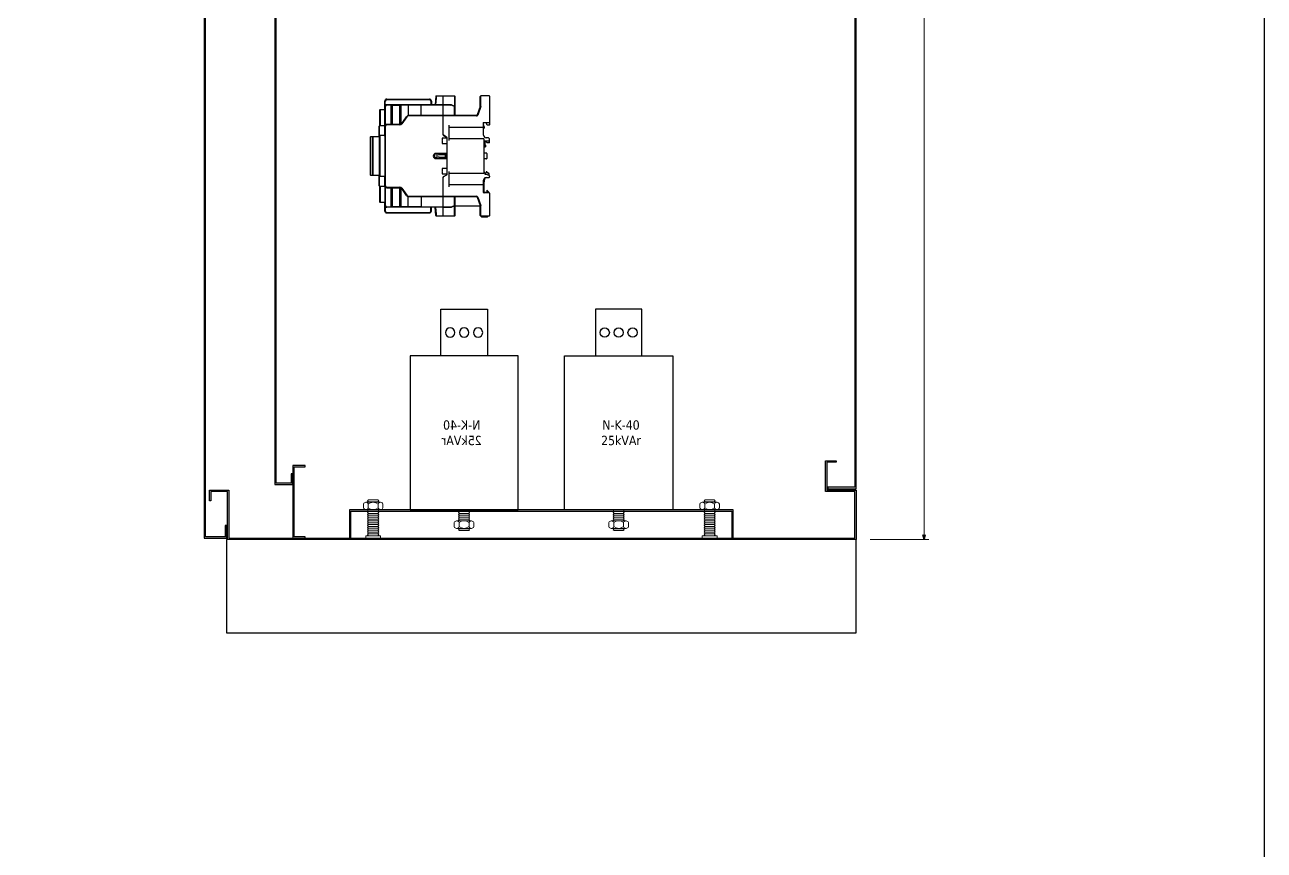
# Model space of a CAD drawing. Header units: millimetres. Extents: x 0 to 6126, y 0 to 4331.
# Drawn here: x 4795 to 6126, y 2166 to 3051 of the extents above; entities that cross this region are included whole.
import ezdxf
from ezdxf.enums import TextEntityAlignment as Align

# ---------------------------------------------------------------- set-up
doc = ezdxf.new("R2010")
doc.units = ezdxf.units.MM
doc.layers.add('00', color=7, linetype='Continuous', lineweight=0)
for name, color, linetype in [('5ZTD-612-236DXF_CONTINUOUS_LINE', 7, 'Continuous'), ('8ZTD-022-611DXF_CONTINUOUS_LINE', 7, 'Continuous'), ('8ZTD-024-823DXF_CONTINUOUS_LINE', 7, 'Continuous'), ('8ZTD-104-288DXF_CONTINUOUS_LINE', 7, 'Continuous'), ('8ZTD-261-090DXF_CONTINUOUS_LINE', 7, 'Continuous'), ('8ZTD-315-116DXF_CONTINUOUS_LINE', 7, 'Continuous'), ('8ZTD-315-119DXF_CONTINUOUS_LINE', 7, 'Continuous'), ('8ZTD-516-251DXF_CONTINUOUS_LINE', 7, 'Continuous'), ('8ZTD-571-014DXF_CONTINUOUS_LINE', 7, 'Continuous'), ('8ZTD-732-448DXF_CONTINUOUS_LINE', 7, 'Continuous'), ('8ZTJ-282-111DXF_CONTINUOUS_LINE', 7, 'Continuous'), ('DIM', 253, 'Continuous')]:
    doc.layers.add(name, color=color, linetype=linetype)
doc.styles.add('Tahoma (Input Text)', font='tahoma.ttf')
doc.dimstyles.new('CNC', dxfattribs={"dimtxt": 50, "dimasz": 5, "dimexe": 5, "dimexo": 15, "dimgap": 10, "dimtad": 1, "dimdec": 0, "dimtxsty": 'Standard', "dimblk": 'OPEN30', "dimcen": 10, "dimclrd": 5, "dimclre": 5, "dimclrt": 3, "dimazin": 3, "dimtfac": 1, "dimtdec": 0, "dimtmove": 0, "dimatfit": 3, "dimldrblk": 'ARCHTICK', "dimlwd": 9, "dimlwe": 9})

# ---------------------------------------------------------------- blocks, each defined once
blk = doc.blocks.new('*D10')
at = {"color": 0, "linetype": 'ByBlock', "lineweight": -2}
for p, q in [((5759, 4094), (5760.4, 4099)), ((5760.4, 4099), (5761.7, 4094)), ((5760.4, 4099), (5760.4, 4094)), ((5760.4, 2499), (5759, 2504)), ((5761.7, 2504), (5760.4, 2499)), ((5760.4, 2499), (5760.4, 2504))]:
    blk.add_line(p, q, dxfattribs=at)
at = {"layer": 'Defpoints', "color": 0, "ltscale": 3, "transparency": 16777216}
for p in [(5687.5, 4099), (5760.4, 4099), (5687.5, 2499)]:
    blk.add_point(p, dxfattribs=at)
at = {"layer": 'DIM', "color": 5, "lineweight": 9, "ltscale": 3, "transparency": 16777216}
for p, q in [((5702.5, 4099), (5765.4, 4099)), ((5760.4, 2504), (5760.4, 4094)), ((5702.5, 2499), (5765.4, 2499))]:
    blk.add_line(p, q, dxfattribs=at)
at = {"layer": 'DIM', "color": 3, "ltscale": 3, "transparency": 16777216, "insert": (5724.8, 3599), "char_height": 50, "attachment_point": 5, "rotation": 90}
blk.add_mtext('1600', dxfattribs=at)
blk = doc.blocks.new('_ArchTick')
at = {"color": 0, "const_width": 0.15}
blk.add_lwpolyline([(-0.5, -0.5), (0.5, 0.5)], dxfattribs=at)
blk = doc.blocks.new('_Open30')
at = {"color": 0, "linetype": 'ByBlock', "lineweight": -2}
for p, q in [((-1, 0.27), (0, 0)), ((0, 0), (-1, -0.27)), ((0, 0), (-1, 0))]:
    blk.add_line(p, q, dxfattribs=at)
blk = doc.blocks.new('A$C369C2461')
at = {"color": 74, "lineweight": 5}
for p, q in [((53, 20.5), (52, 21.5)), ((53, 18.5), (52, 19.5)), ((53, 16.5), (52, 17.5)), ((53, 16.5), (52, 17.5)), ((53, 14.5), (52, 15.5)), ((53, 14.5), (52, 15.5)), ((53, 12.5), (52, 13.5)), ((63, 20.5), (53, 20.5)), ((63, 18.5), (53, 18.5)), ((63, 16.5), (53, 16.5)), ((63, 16.5), (53, 16.5)), ((63, 14.5), (53, 14.5)), ((63, 14.5), (53, 14.5)), ((63, 20.5), (64, 21.5)), ((63, 18.5), (64, 19.5)), ((63, 16.5), (64, 17.5)), ((63, 16.5), (64, 17.5)), ((63, 14.5), (64, 15.5)), ((63, 14.5), (64, 15.5)), ((63, 12.5), (64, 13.5)), ((53, 10.5), (52, 11.5)), ((53, 0), (52, 1)), ((63, 12.5), (53, 12.5)), ((63, 10.5), (53, 10.5)), ((53, 2), (53, 2.4)), ((63, 2), (53, 2)), ((63, 10.5), (64, 11.5)), ((63, 2), (63, 2.4)), ((63, 0), (64, 1)), ((63, 0), (53, 0))]:
    blk.add_line(p, q, dxfattribs=at)
at = {"color": 74}
for points in [[(33, 187.5), (83, 187.5), (83, 237.5), (33, 237.5)], [(0, 187.5), (116, 187.5), (116, 22.5), (0, 22.5)]]:
    blk.add_lwpolyline(points, close=True, dxfattribs=at)
for centre in [(43, 212.5), (58, 212.5), (73, 212.5)]:
    blk.add_circle(centre, 5, dxfattribs=at)
at = {"layer": '00', "color": 74, "lineweight": 5}
for p, q in [((52, 21.5), (53, 22.5)), ((52, 19.5), (53, 20.5)), ((52, 17.5), (53, 18.5)), ((52, 17.5), (53, 18.5)), ((52, 15.5), (53, 16.5)), ((52, 15.5), (53, 16.5)), ((52, 13.5), (53, 14.5)), ((53, 22.5), (63, 22.5)), ((53, 20.5), (63, 20.5)), ((53, 18.5), (63, 18.5)), ((53, 18.5), (63, 18.5)), ((53, 16.5), (63, 16.5)), ((53, 16.5), (63, 16.5)), ((53, 14.5), (63, 14.5)), ((64, 21.5), (63, 22.5)), ((64, 19.5), (63, 20.5)), ((64, 17.5), (63, 18.5)), ((64, 17.5), (63, 18.5)), ((64, 15.5), (63, 16.5)), ((64, 15.5), (63, 16.5)), ((64, 13.5), (63, 14.5)), ((47.5, 8.6), (47.5, 4.3)), ((50, 10.4), (64, 10.4)), ((66, 10.4), (50, 10.4)), ((66, 2.4), (50, 2.4)), ((52, 11.5), (53, 12.5)), ((52, 1), (53, 2)), ((52.7, 4.3), (52.7, 8.6)), ((53, 12.5), (63, 12.5)), ((53, 2), (63, 2)), ((64, 11.5), (63, 12.5)), ((64, 1), (63, 2)), ((63.2, 4.3), (63.2, 8.6)), ((64, 10.4), (64, 11.5)), ((68.5, 8.6), (68.5, 4.3)), ((53, 0), (63, 0)), ((53, 0), (63, 0))]:
    blk.add_line(p, q, dxfattribs=at)
for centre, radius, start, end in [((50.1, 7.7), 2.77, 18.8098, 161.1902), ((50.1, 5.2), 2.77, 198.8098, 341.1902), ((58, 2.2), 8.28, 50.6699, 129.3301), ((58, 10.7), 8.28, 230.6699, 309.3301), ((65.9, 7.7), 2.77, 18.8098, 161.1902), ((65.9, 5.2), 2.77, 198.8098, 341.1902)]:
    blk.add_arc(centre, radius, start, end, dxfattribs=at)
at = {"color": 74, "insert": (60.5, 105), "char_height": 10, "width": 96, "attachment_point": 5}
blk.add_mtext('{\\fTahoma|b0|i0|c0|p34;N-K-40\\P25kVAr}', dxfattribs=at)
blk = doc.blocks.new('chin852')
at = {"layer": '5ZTD-612-236DXF_CONTINUOUS_LINE', "color": 7, "linetype": 'Continuous'}
blk.add_line((-16.4, 294), (-16.4, 298.5), dxfattribs=at)
at = {"layer": '8ZTD-022-611DXF_CONTINUOUS_LINE', "color": 7, "linetype": 'Continuous'}
for p, q in [((-19.7, 319.1), (-19.7, 360.7)), ((-19.7, 360.7), (-7.2, 360.7)), ((-7.4, 360.7), (-7.4, 350)), ((-6.7, 360), (-7.4, 360.7)), ((-7.2, 360.7), (-7.2, 360.5)), ((-6.7, 360.2), (-7.2, 360.7)), ((-6.7, 339.7), (-6.7, 360.2)), ((20.3, 360.2), (20.8, 360.7)), ((20.3, 349.3), (20.3, 360.2)), ((30.1, 360.7), (20.8, 360.7)), ((20.8, 349.2), (20.8, 360.7)), ((30.3, 360.5), (30.3, 329.6)), ((-11.6, 351.2), (-19.7, 351.2)), ((-11.6, 350.7), (-19.7, 350.7)), ((-7.2, 349.2), (-10.9, 350.6)), ((-7.2, 349.7), (-10.8, 351.1)), ((-6.7, 350), (-7.4, 350)), ((-7.4, 350), (-7.2, 349.8)), ((-7.2, 349.8), (-7.2, 349.2)), ((-7.2, 349.7), (-6.7, 349.1)), ((-7.2, 339.7), (-7.2, 349.2)), ((-7.2, 349.2), (-6.7, 348.8)), ((20.3, 349.3), (17, 340.4)), ((20.8, 349.2), (17.5, 340.2)), ((20.3, 349.3), (20.8, 349.2)), ((16.1, 339.7), (-19.7, 339.7)), ((16.1, 339.2), (-19.7, 339.2)), ((-13.4, 328.3), (-13.4, 313.6)), ((-13.4, 327.2), (23.6, 327.2)), ((23.6, 332.4), (23.8, 332.2)), ((23.8, 332.2), (30.1, 332.2)), ((23.8, 318.7), (23.8, 332.2)), ((24.5, 327.7), (23.8, 330.7)), ((23.8, 326.2), (24.5, 326.2)), ((24.5, 327.7), (24.5, 326.2)), ((27.6, 329.4), (26.8, 332.2)), ((30.1, 329.4), (27.6, 329.4)), ((-19.4, 318.7), (-15.9, 316.6)), ((-15.2, 277.1), (-15.2, 315.3)), ((24.1, 314.7), (-13.4, 314.7)), ((24.3, 277.9), (24.3, 314.5)), ((30.1, 312.2), (24.3, 312.2)), ((24.3, 306.2), (26, 306.2)), ((25.3, 312.2), (25.3, 306.2)), ((26, 307.7), (25.3, 310.7)), ((26, 307.7), (26, 306.2)), ((26.6, 311.4), (26.5, 312.2)), ((27.6, 310.4), (26.6, 311.4)), ((28.3, 315.7), (26.8, 315.7)), ((30.1, 310.4), (27.6, 310.4)), ((30.3, 310.6), (30.3, 313.7)), ((27.1, 299.2), (24.3, 299.2)), ((27.1, 293.2), (24.3, 293.2)), ((27.3, 299), (27.3, 293.4)), ((25.3, 278.2), (24.3, 279.7)), ((-19.7, 231.7), (-19.7, 273.3)), ((-15.9, 275.8), (-19.4, 273.8)), ((-13.4, 278.8), (-13.4, 264.1)), ((-13.4, 277.7), (24.1, 277.7)), ((23.8, 257.2), (23.8, 270.2)), ((23.8, 269.2), (24, 269.2)), ((23.8, 269), (24, 269)), ((23.8, 268.7), (24, 268.7)), ((23.8, 267.7), (24, 267.7)), ((23.8, 266.5), (24, 266.5)), ((23.8, 266.5), (24, 266.5)), ((23.8, 266.4), (24, 266.4)), ((23.8, 266.3), (24, 266.3)), ((23.8, 266.2), (24, 266.2)), ((24, 269.2), (24, 267.7)), ((24, 266.5), (24, 265)), ((25.1, 276.7), (25.3, 276.7)), ((25.3, 278.2), (25.3, 276.7)), ((25.3, 276.7), (26.6, 276.7)), ((26.6, 276.7), (29.6, 275.6)), ((26.8, 273.2), (29.8, 273.2)), ((30.3, 274.7), (30.3, 273.7)), ((-19.7, 253.2), (16.1, 253.2)), ((23.6, 265.2), (-13.4, 265.2)), ((23.8, 266.1), (24, 266.1)), ((23.8, 266), (24, 266)), ((23.8, 265.2), (24, 265.2)), ((23.8, 265), (24, 265)), ((23.8, 263.8), (24, 263.8)), ((23.8, 263.6), (24, 263.6)), ((23.8, 263.2), (24, 263.2)), ((23.8, 261.8), (24, 261.8)), ((24, 263.8), (24, 261.8)), ((30.1, 256.7), (24.3, 256.7)), ((30.3, 256.5), (30.3, 231.9)), ((-19.7, 252.7), (16.1, 252.7)), ((-19.7, 241.7), (-11.6, 241.7)), ((-19.7, 241.2), (-11.6, 241.2)), ((-10.9, 241.8), (-7.2, 243.2)), ((-10.8, 241.4), (-7.2, 242.7)), ((-7.2, 243.2), (-7.2, 252.5)), ((-6.7, 243.6), (-7.2, 243.2)), ((-6.7, 243.4), (-7.2, 242.7)), ((-7.2, 243.2), (-7.2, 242.7)), ((-7.2, 242.6), (-7.2, 242.6)), ((-7.2, 231.7), (-7.2, 242.5)), ((-6.7, 232.2), (-6.7, 252.7)), ((-6.7, 242.8), (20.3, 242.8)), ((17, 252.1), (20.3, 243.1)), ((17.5, 252.2), (20.8, 243.2)), ((20.3, 243.1), (20.8, 243.2)), ((20.3, 232.2), (20.3, 243.1)), ((20.8, 231.7), (20.8, 243.2)), ((-7.2, 231.7), (-19.7, 231.7)), ((-7.2, 231.7), (-6.7, 232.2)), ((20.3, 232.2), (20.8, 231.7)), ((30.1, 231.7), (20.8, 231.7))]:
    blk.add_line(p, q, dxfattribs=at)
for centre, radius, start, end in [((30.1, 360.5), 0.2, 0, 90), ((-11.6, 348.7), 2.5, 70, 90), ((-11.6, 348.7), 2, 70, 90), ((16.1, 340.7), 1, 270, 340), ((16.1, 340.7), 1.5, 270, 340), ((23.6, 327.4), 0.2, 270, 360), ((30.1, 332.4), 0.2, 270, 360), ((30.1, 329.6), 0.2, 270, 360), ((-19.2, 319.1), 0.5, 180, 240), ((-16.7, 315.3), 1.5, 0, 60), ((26.8, 318.7), 3, 180, 270), ((28.3, 313.7), 2, 0, 90), ((30.1, 312.4), 0.2, 270, 360), ((30.1, 310.6), 0.2, 270, 360), ((27.1, 299), 0.2, 0, 90), ((27.1, 293.4), 0.2, 270, 360), ((-19.2, 273.3), 0.5, 120, 180), ((-16.7, 277.1), 1.5, 300, 360), ((26.8, 270.2), 3, 90, 180), ((29.3, 274.7), 1, 0, 70.641), ((29.8, 273.7), 0.5, 270, 0.0217), ((16.1, 251.7), 1.5, 20, 90), ((23.6, 265), 0.2, 0, 90), ((24.3, 257.2), 0.5, 180, 270), ((30.1, 256.5), 0.2, 0, 90), ((-11.6, 243.7), 2, 270, 290), ((-11.6, 243.7), 2.5, 270, 290), ((16.1, 251.7), 1, 20, 90), ((30.1, 231.9), 0.2, 270, 360)]:
    blk.add_arc(centre, radius, start, end, dxfattribs=at)
for centre, major_axis, ratio, start_param, end_param in [((-7.4, 252.5), (0, 0.2), 1, -1.570796, 0), ((-7.4, 242.4), (0.141, 0.202), 0.700208, -0.785398, -0.106812)]:
    blk.add_ellipse(centre, major_axis=major_axis, ratio=ratio, start_param=start_param, end_param=end_param, dxfattribs=at)
for points, knots in [([(-13.6, 329.2), (-13.5, 329.1), (-13.5, 328.8), (-13.4, 328.5), (-13.4, 328.3)], [0, 0, 0, 0, 0.513238, 1, 1, 1, 1]), ([(-13.4, 313.6), (-13.4, 313.5), (-13.5, 313.2), (-13.5, 312.9), (-13.6, 312.8)], [0, 0, 0, 0, 0.486762, 1, 1, 1, 1]), ([(24.1, 314.7), (24.2, 314.7), (24.3, 314.7), (24.3, 314.6), (24.3, 314.5)], [0, 0, 0, 0, 0.510755, 1, 1, 1, 1]), ([(-13.6, 279.7), (-13.5, 279.5), (-13.5, 279.2), (-13.4, 278.9), (-13.4, 278.8)], [0, 0, 0, 0, 0.51323, 1, 1, 1, 1]), ([(24.3, 277.9), (24.3, 277.9), (24.3, 277.8), (24.2, 277.7), (24.1, 277.7)], [0, 0, 0, 0, 0.489216, 1, 1, 1, 1]), ([(-13.4, 264.1), (-13.4, 263.9), (-13.5, 263.6), (-13.5, 263.4), (-13.6, 263.2)], [0, 0, 0, 0, 0.486762, 1, 1, 1, 1])]:
    blk.add_open_spline(points, degree=3, knots=knots, dxfattribs=at)
at = {"layer": '8ZTD-024-823DXF_CONTINUOUS_LINE', "color": 7, "linetype": 'Continuous'}
for p, q in [((-27.4, 360.3), (-28.2, 351.2)), ((-26.9, 360.7), (-27.4, 360.3)), ((-26.9, 360.7), (-27, 358.7)), ((-26.9, 360.7), (-19.7, 360.7)), ((-19.7, 318.9), (-19.7, 360.7)), ((-82.2, 345.3), (-82.2, 355.2)), ((-81.7, 350.5), (-81.7, 355.2)), ((-81.7, 349.2), (-81.7, 329.5)), ((-80.2, 357.2), (-34.2, 357.2)), ((-80.2, 356.7), (-34.2, 356.7)), ((-19.7, 351.2), (-80.2, 351.2)), ((-75.2, 350.7), (-80.2, 350.7)), ((-75.2, 350.7), (-73.8, 351.2)), ((-75.2, 330.2), (-75.2, 350.7)), ((-73.8, 350.7), (-72.4, 351.2)), ((-73.8, 330.2), (-73.8, 350.7)), ((-73.8, 350.7), (-66.1, 350.7)), ((-67.4, 351.2), (-66.1, 350.7)), ((-66.1, 351.2), (-64.7, 350.7)), ((-66.1, 330.2), (-66.1, 350.7)), ((-64.7, 330.6), (-64.7, 350.7)), ((-43.2, 350.7), (-64.7, 350.7)), ((-57.2, 351.2), (-57.2, 339.7)), ((-43.2, 339.7), (-43.2, 351.2)), ((-19.7, 350.7), (-43, 350.7)), ((-32.7, 355.2), (-32.7, 351.2)), ((-32.2, 355.2), (-32.2, 351.2)), ((-27, 358.7), (-27.7, 351.2)), ((-59.1, 338.4), (-64.2, 331.1)), ((-58.7, 338.1), (-63.8, 330.8)), ((-19.7, 339.7), (-56.6, 339.7)), ((-19.7, 339.2), (-56.6, 339.2)), ((-82.2, 317.5), (-82.2, 329.4)), ((-81.7, 328.2), (-81.7, 264.2)), ((-65.9, 330.2), (-80.2, 330.2)), ((-65.9, 329.7), (-80.2, 329.7)), ((-15.2, 315.2), (-20.5, 315.2)), ((-20.5, 315.2), (-20.5, 312.9)), ((-20.1, 312.5), (-20.5, 312.9)), ((-20.5, 312.1), (-20.1, 312.5)), ((-20.5, 312.1), (-20.5, 309.7)), ((-20.5, 309.7), (-15.2, 309.7)), ((-16.2, 316.8), (-19.6, 318.8)), ((-15.2, 299), (-15.2, 309.7)), ((-15.2, 299), (-27.4, 299)), ((-15.2, 298.5), (-27.4, 298.5)), ((-27.4, 294), (-15.2, 294)), ((-27.4, 293.5), (-15.2, 293.5)), ((-15.2, 282.7), (-15.2, 293.5)), ((-15.2, 282.7), (-20.5, 282.7)), ((-20.5, 282.7), (-20.5, 280.4)), ((-20.1, 280), (-20.5, 280.4)), ((-20.5, 279.6), (-20.1, 280)), ((-20.5, 279.6), (-20.5, 277.2)), ((-82.2, 263), (-82.2, 274.9)), ((-20.5, 277.2), (-15.2, 277.2)), ((-19.7, 231.7), (-19.7, 273.5)), ((-19.6, 273.7), (-16.2, 275.6)), ((-81.7, 262.9), (-81.7, 243.2)), ((-80.2, 262.7), (-65.9, 262.7)), ((-80.2, 262.2), (-65.9, 262.2)), ((-75.2, 241.7), (-75.2, 262.2)), ((-73.8, 241.7), (-73.8, 262.2)), ((-66.1, 241.7), (-66.1, 262.2)), ((-64.7, 241.7), (-64.7, 261.8)), ((-64.2, 261.4), (-59.1, 254)), ((-63.8, 261.6), (-58.7, 254.3)), ((-56.6, 253.2), (-19.7, 253.2)), ((-82.2, 237.2), (-82.2, 247.1)), ((-81.7, 241.9), (-81.7, 237.2)), ((-80.2, 241.7), (-75.2, 241.7)), ((-19.7, 241.2), (-80.2, 241.2)), ((-73.8, 241.2), (-75.2, 241.7)), ((-72.4, 241.2), (-73.8, 241.7)), ((-66.1, 241.7), (-73.8, 241.7)), ((-66.1, 241.7), (-67.4, 241.2)), ((-64.7, 241.7), (-66.1, 241.2)), ((-43.2, 241.7), (-64.7, 241.7)), ((-57.2, 241.2), (-57.2, 252.8)), ((-56.6, 252.7), (-19.7, 252.7)), ((-43.2, 252.7), (-43.2, 241.7)), ((-43.2, 241.2), (-43.2, 241.5)), ((-43, 241.7), (-19.7, 241.7)), ((-32.7, 237.2), (-32.7, 241.2)), ((-32.2, 237.2), (-32.2, 241.2)), ((-27.4, 232.2), (-28.2, 241.2)), ((-27.6, 241.2), (-27, 233.7)), ((-80.2, 235.7), (-34.2, 235.7)), ((-80.2, 235.2), (-34.2, 235.2)), ((-26.9, 231.7), (-27.4, 232.2)), ((-26.9, 231.7), (-27.4, 232.2)), ((-27, 233.7), (-26.9, 231.7)), ((-26.9, 231.7), (-26.9, 231.8)), ((-19.7, 231.7), (-26.9, 231.7))]:
    blk.add_line(p, q, dxfattribs=at)
for centre, radius, start, end in [((-80.2, 355.2), 2, 90, 180), ((-80.2, 349.2), 2, 90, 180), ((-80.2, 355.2), 1.5, 90, 180), ((-80.2, 349.2), 1.5, 90, 180), ((-34.2, 355.2), 2, 0, 90), ((-34.2, 355.2), 1.5, 0, 90), ((-56.6, 336.7), 3, 90, 145), ((-56.6, 336.7), 2.5, 90, 145), ((-80.2, 328.2), 2, 90, 180), ((-80.2, 328.2), 1.5, 90, 180), ((-65.9, 332.2), 2, 270, 325), ((-65.9, 332.2), 2.5, 270, 325), ((-19.5, 318.9), 0.2, 180, 240), ((-17.2, 315.1), 2, 4.4363, 60), ((-27.4, 296.2), 2.75, 90, 270), ((-27.4, 296.2), 2.25, 90, 270), ((-19.5, 273.5), 0.2, 120, 180), ((-17.2, 277.4), 2, 300, 355.5637), ((-80.2, 264.2), 2, 180, 270), ((-80.2, 264.2), 1.5, 180, 270), ((-65.9, 260.2), 2.5, 35, 90), ((-65.9, 260.2), 2, 35, 90), ((-56.6, 255.7), 3, 215, 270), ((-56.6, 255.7), 2.5, 215, 270), ((-80.2, 243.2), 2, 180, 270), ((-80.2, 243.2), 1.5, 180, 270), ((-80.2, 237.2), 2, 180, 270), ((-80.2, 237.2), 1.5, 180, 270), ((-34.2, 237.2), 2, 270, 360), ((-34.2, 237.2), 1.5, 270, 360)]:
    blk.add_arc(centre, radius, start, end, dxfattribs=at)
for centre, start_param, end_param in [((-43, 350.9), 3.141593, 4.712389), ((-43, 241.5), 1.570796, 3.141593)]:
    blk.add_ellipse(centre, major_axis=(0.2, 0), ratio=1, start_param=start_param, end_param=end_param, dxfattribs=at)
at = {"layer": '8ZTD-104-288DXF_CONTINUOUS_LINE', "color": 7, "linetype": 'Continuous'}
for p, q in [((-28.7, 298.1), (-28.7, 294.4)), ((-25.6, 294.1), (-28.2, 294.1)), ((-26.1, 294.1), (-26.1, 298.5)), ((-24.4, 297.2), (-24, 297.7)), ((-24, 294.8), (-24.4, 295.2)), ((-23.8, 297.7), (-18.1, 297.7)), ((-18.1, 294.7), (-23.8, 294.7)), ((-22.6, 298.5), (-22.6, 297.7)), ((-22.6, 294.7), (-22.6, 294)), ((-17.4, 298.4), (-17.4, 294))]:
    blk.add_line(p, q, dxfattribs=at)
for centre, start, end in [((-17.9, 297.2), 0, 37.0213), ((-17.9, 295.2), 322.9443, 360), ((-17.9, 298.4), 0, 8.802), ((-17.9, 294), 351.198, 360)]:
    blk.add_arc(centre, 0.5, start, end, dxfattribs=at)
for centre, major_axis, ratio, start_param, end_param in [((-23.8, 297.2), (0, 0.5), 0.5, 0, 0.463648), ((-23.8, 295.2), (0, 0.5), 0.5, -3.60524, -3.141593), ((-18.1, 297.2), (0.688, 0), 0.726647, 1.293919, 1.570796), ((-18.1, 295.2), (0.688, 0), 0.726647, -1.570796, -1.293919)]:
    blk.add_ellipse(centre, major_axis=major_axis, ratio=ratio, start_param=start_param, end_param=end_param, dxfattribs=at)
for points, knots in [([(-17.9, 297.7), (-17.9, 297.7), (-17.8, 297.7), (-17.8, 297.7), (-17.7, 297.7)], [0, 0, 0, 0, 0.25471, 1, 1, 1, 1]), ([(-17.7, 294.8), (-17.7, 294.8), (-17.8, 294.8), (-17.8, 294.7), (-17.9, 294.7)], [0, 0, 0, 0, 0.243131, 1, 1, 1, 1]), ([(-17.7, 297.7), (-17.7, 297.6), (-17.6, 297.6), (-17.5, 297.6), (-17.5, 297.5)], [0, 0, 0, 0, 0.272839, 1, 1, 1, 1]), ([(-17.5, 294.9), (-17.5, 294.9), (-17.6, 294.8), (-17.7, 294.8), (-17.7, 294.8)], [0, 0, 0, 0, 0.233809, 1, 1, 1, 1])]:
    blk.add_open_spline(points, degree=3, knots=knots, dxfattribs=at)
at = {"layer": '8ZTD-261-090DXF_CONTINUOUS_LINE', "color": 7, "linetype": 'Continuous'}
for p, q in [((24.3, 257.2), (24.3, 268.5)), ((26.3, 277.7), (25.3, 277.7)), ((26.6, 279.1), (26.3, 277.7)), ((26.9, 279.3), (29.4, 277.5)), ((27.4, 279.1), (29.4, 277.7)), ((27.3, 257.2), (24.3, 257.2)), ((27.5, 259.7), (27.3, 257.2)), ((27.5, 259.7), (29.3, 257.8)), ((21.3, 231.2), (21.3, 231.7)), ((27.8, 230.7), (21.8, 230.7)), ((22.3, 231.2), (22.3, 231.7)), ((28.3, 231.2), (28.3, 231.7))]:
    blk.add_line(p, q, dxfattribs=at)
for centre, radius, start, end in [((32.3, 268.5), 8, 145.4316, 180), ((26.8, 279.1), 0.2, 54.7997, 170), ((26.8, 278.2), 1.1, 54.7997, 93.7422), ((28.9, 276.7), 0.93, 292.5888, 54.7997), ((32.3, 268.5), 8, 112.5888, 113.189), ((28.8, 276.8), 1.1, 325.6728, 54.7997), ((27.8, 256.4), 2, 7.9479, 42.3808), ((21.8, 231.2), 0.5, 180, 270), ((22.8, 231.2), 0.5, 180, 270), ((27.8, 231.2), 0.5, 270, 360)]:
    blk.add_arc(centre, radius, start, end, dxfattribs=at)
at = {"layer": '8ZTD-315-116DXF_CONTINUOUS_LINE', "color": 7, "linetype": 'Continuous'}
for p, q in [((-88.7, 327.9), (-87.9, 328.7)), ((-88.7, 327.9), (-88.7, 317.2)), ((-87.9, 263.7), (-87.9, 328.7)), ((-82.2, 328.7), (-87.9, 328.7)), ((-87.9, 317.4), (-87.1, 318.2)), ((-87.1, 274.2), (-87.1, 318.2)), ((-82.2, 318.2), (-87.1, 318.2)), ((-82.2, 317.5), (-82.2, 274.9)), ((-88.7, 275.2), (-88.7, 264.5)), ((-87.9, 275), (-87.1, 274.2)), ((-82.2, 274.2), (-87.1, 274.2)), ((-88.7, 264.5), (-87.9, 263.7)), ((-87.9, 263.7), (-82.2, 263.7))]:
    blk.add_line(p, q, dxfattribs=at)
at = {"layer": '8ZTD-315-119DXF_CONTINUOUS_LINE', "color": 7, "linetype": 'Continuous'}
for p, q in [((-97.7, 316.7), (-97.2, 317.2)), ((-97.7, 275.7), (-97.7, 316.7)), ((-97.2, 275.2), (-97.2, 317.2)), ((-97.2, 317.2), (-88.1, 317.2)), ((-95.2, 316.7), (-94.7, 317.2)), ((-95.2, 275.7), (-95.2, 316.7)), ((-94.7, 275.2), (-94.7, 317.2)), ((-88.1, 317.2), (-88.1, 275.2)), ((-97.7, 275.7), (-97.2, 275.2)), ((-88.1, 275.2), (-97.2, 275.2)), ((-95.2, 275.7), (-94.7, 275.2))]:
    blk.add_line(p, q, dxfattribs=at)
at = {"layer": '8ZTD-516-251DXF_CONTINUOUS_LINE', "color": 7, "linetype": 'Continuous'}
for p, q in [((-15.9, 316.6), (-15.9, 316.6)), ((-15.9, 275.9), (-15.9, 275.8))]:
    blk.add_line(p, q, dxfattribs=at)
at = {"layer": '8ZTD-571-014DXF_CONTINUOUS_LINE', "color": 7, "linetype": 'Continuous'}
for p, q in [((-87.2, 346), (-87.9, 345.3)), ((-87.2, 346), (-87.2, 328.7)), ((-87.2, 346), (-82.2, 346)), ((-87.9, 345.3), (-87.9, 329.5)), ((-82.2, 329.4), (-82.2, 345.3)), ((-87.9, 329.5), (-87.2, 328.7)), ((-82.2, 328.7), (-87.2, 328.7)), ((-87.9, 263), (-87.2, 263.7)), ((-87.9, 263), (-87.9, 247.2)), ((-87.2, 263.7), (-87.2, 246.4)), ((-87.2, 263.7), (-82.2, 263.7)), ((-82.2, 263), (-82.2, 247.1)), ((-87.2, 246.4), (-87.9, 247.2)), ((-82.2, 246.4), (-87.2, 246.4))]:
    blk.add_line(p, q, dxfattribs=at)
at = {"layer": '8ZTD-732-448DXF_CONTINUOUS_LINE', "color": 7, "linetype": 'Continuous'}
for p, q in [((-16, 316.7), (-16, 316.6)), ((-16, 294), (-16, 298.5))]:
    blk.add_line(p, q, dxfattribs=at)
at = {"layer": '8ZTJ-282-111DXF_CONTINUOUS_LINE', "color": 7, "linetype": 'Continuous'}
blk.add_lwpolyline([(-15.8, 294), (-15.8, 297.4), (-15.8, 298.5)], dxfattribs=at)
blk = doc.blocks.new('sssssssss')
at = {"color": 74, "lineweight": 5}
for p, q in [((37952.4, -80014.5), (37951.4, -80015.5)), ((37962.4, -80014.5), (37952.4, -80014.5)), ((37952.4, -80016.5), (37952.4, -80016.9)), ((37962.4, -80016.5), (37952.4, -80016.5)), ((37962.4, -80014.5), (37963.4, -80015.5)), ((37962.4, -80016.5), (37962.4, -80016.9)), ((37952.4, -80024.9), (37951.4, -80025.9)), ((37952.4, -80026.9), (37951.4, -80027.9)), ((37952.4, -80028.9), (37951.4, -80029.9)), ((37952.4, -80030.9), (37951.4, -80031.9)), ((37952.4, -80032.9), (37951.4, -80033.9)), ((37952.4, -80032.9), (37951.4, -80033.9)), ((37962.4, -80024.9), (37952.4, -80024.9)), ((37962.4, -80026.9), (37952.4, -80026.9)), ((37962.4, -80026.9), (37952.4, -80026.9)), ((37962.4, -80028.9), (37952.4, -80028.9)), ((37962.4, -80028.9), (37952.4, -80028.9)), ((37962.4, -80030.9), (37952.4, -80030.9)), ((37962.4, -80032.9), (37952.4, -80032.9)), ((37962.4, -80032.9), (37952.4, -80032.9)), ((37962.4, -80024.9), (37963.4, -80025.9)), ((37962.4, -80026.9), (37963.4, -80027.9)), ((37962.4, -80028.9), (37963.4, -80029.9)), ((37962.4, -80030.9), (37963.4, -80031.9)), ((37962.4, -80032.9), (37963.4, -80033.9)), ((37962.4, -80032.9), (37963.4, -80033.9)), ((37952.4, -80034.9), (37951.4, -80035.9)), ((37952.4, -80036.9), (37951.4, -80037.9)), ((37952.4, -80038.9), (37951.4, -80039.9)), ((37952.4, -80038.9), (37951.4, -80039.9)), ((37952.4, -80040.9), (37951.4, -80041.9)), ((37952.4, -80042.9), (37951.4, -80043.9)), ((37952.4, -80044.9), (37951.4, -80045.9)), ((37952.4, -80044.9), (37951.4, -80045.9)), ((37952.4, -80046.9), (37951.4, -80047.9)), ((37962.4, -80034.9), (37952.4, -80034.9)), ((37962.4, -80034.9), (37952.4, -80034.9)), ((37962.4, -80034.9), (37952.4, -80034.9)), ((37962.4, -80036.9), (37952.4, -80036.9)), ((37962.4, -80038.9), (37952.4, -80038.9)), ((37962.4, -80038.9), (37952.4, -80038.9)), ((37962.4, -80040.9), (37952.4, -80040.9)), ((37962.4, -80040.9), (37952.4, -80040.9)), ((37962.4, -80040.9), (37952.4, -80040.9)), ((37962.4, -80042.9), (37952.4, -80042.9)), ((37962.4, -80044.9), (37952.4, -80044.9)), ((37962.4, -80044.9), (37952.4, -80044.9)), ((37962.4, -80046.9), (37952.4, -80046.9)), ((37962.4, -80046.9), (37952.4, -80046.9)), ((37962.4, -80046.9), (37952.4, -80046.9)), ((37962.4, -80034.9), (37963.4, -80035.9)), ((37962.4, -80036.9), (37963.4, -80037.9)), ((37962.4, -80038.9), (37963.4, -80039.9)), ((37962.4, -80038.9), (37963.4, -80039.9)), ((37962.4, -80040.9), (37963.4, -80041.9)), ((37962.4, -80042.9), (37963.4, -80043.9)), ((37962.4, -80044.9), (37963.4, -80045.9)), ((37962.4, -80044.9), (37963.4, -80045.9)), ((37962.4, -80046.9), (37963.4, -80047.9)), ((37952.4, -80048.9), (37951.4, -80049.9)), ((37952.4, -80050.9), (37951.4, -80051.9)), ((37952.4, -80050.9), (37951.4, -80051.9)), ((37962.4, -80048.9), (37952.4, -80048.9)), ((37962.4, -80050.9), (37952.4, -80050.9)), ((37962.4, -80050.9), (37952.4, -80050.9)), ((37962.4, -80052.9), (37952.4, -80052.9)), ((37962.4, -80052.9), (37952.4, -80052.9)), ((37962.4, -80048.9), (37963.4, -80049.9)), ((37962.4, -80050.9), (37963.4, -80051.9)), ((37962.4, -80050.9), (37963.4, -80051.9))]:
    blk.add_line(p, q, dxfattribs=at)
blk.add_lwpolyline([(37949.5, -80055.4), (37949.5, -80052.9), (37965.3, -80052.9), (37965.3, -80055.4)], dxfattribs=at)
at = {"layer": '00', "color": 74, "lineweight": 5}
for p, q in [((37946.9, -80023), (37946.9, -80018.8)), ((37965.4, -80016.9), (37949.4, -80016.9)), ((37951.4, -80015.5), (37952.4, -80016.5)), ((37952.2, -80018.8), (37952.2, -80023)), ((37952.4, -80014.5), (37962.4, -80014.5)), ((37952.4, -80014.5), (37962.4, -80014.5)), ((37952.4, -80016.5), (37962.4, -80016.5)), ((37963.4, -80015.5), (37962.4, -80016.5)), ((37962.7, -80018.8), (37962.7, -80023)), ((37967.9, -80023), (37967.9, -80018.8)), ((37949.4, -80024.9), (37963.5, -80024.9)), ((37965.4, -80024.9), (37949.4, -80024.9)), ((37951.4, -80025.9), (37952.4, -80026.9)), ((37951.4, -80027.9), (37952.4, -80028.9)), ((37951.4, -80029.9), (37952.4, -80030.9)), ((37951.4, -80031.9), (37952.4, -80032.9)), ((37952.4, -80026.9), (37962.4, -80026.9)), ((37952.4, -80028.9), (37962.4, -80028.9)), ((37952.4, -80030.9), (37962.4, -80030.9)), ((37952.4, -80032.9), (37962.4, -80032.9)), ((37963.4, -80025.9), (37962.4, -80026.9)), ((37963.4, -80027.9), (37962.4, -80028.9)), ((37963.4, -80029.9), (37962.4, -80030.9)), ((37963.4, -80031.9), (37962.4, -80032.9)), ((37951.4, -80033.9), (37952.4, -80034.9)), ((37951.4, -80033.9), (37952.4, -80034.9)), ((37951.4, -80035.9), (37952.4, -80036.9)), ((37951.4, -80037.9), (37952.4, -80038.9)), ((37951.4, -80039.9), (37952.4, -80040.9)), ((37951.4, -80039.9), (37952.4, -80040.9)), ((37951.4, -80041.9), (37952.4, -80042.9)), ((37951.4, -80043.9), (37952.4, -80044.9)), ((37951.4, -80045.9), (37952.4, -80046.9)), ((37951.4, -80045.9), (37952.4, -80046.9)), ((37952.4, -80034.9), (37962.4, -80034.9)), ((37952.4, -80034.9), (37962.4, -80034.9)), ((37952.4, -80036.9), (37962.4, -80036.9)), ((37952.4, -80038.9), (37962.4, -80038.9)), ((37952.4, -80040.9), (37962.4, -80040.9)), ((37952.4, -80040.9), (37962.4, -80040.9)), ((37952.4, -80042.9), (37962.4, -80042.9)), ((37952.4, -80044.9), (37962.4, -80044.9)), ((37952.4, -80046.9), (37962.4, -80046.9)), ((37952.4, -80046.9), (37962.4, -80046.9)), ((37963.4, -80033.9), (37962.4, -80034.9)), ((37963.4, -80033.9), (37962.4, -80034.9)), ((37963.4, -80035.9), (37962.4, -80036.9)), ((37963.4, -80037.9), (37962.4, -80038.9)), ((37963.4, -80039.9), (37962.4, -80040.9)), ((37963.4, -80039.9), (37962.4, -80040.9)), ((37963.4, -80041.9), (37962.4, -80042.9)), ((37963.4, -80043.9), (37962.4, -80044.9)), ((37963.4, -80045.9), (37962.4, -80046.9)), ((37963.4, -80045.9), (37962.4, -80046.9)), ((37951.4, -80047.9), (37952.4, -80048.9)), ((37951.4, -80049.9), (37952.4, -80050.9)), ((37951.4, -80051.9), (37952.4, -80052.9)), ((37951.4, -80051.9), (37952.4, -80052.9)), ((37952.4, -80048.9), (37962.4, -80048.9)), ((37952.4, -80050.9), (37962.4, -80050.9)), ((37952.4, -80052.9), (37962.4, -80052.9)), ((37952.4, -80052.9), (37962.4, -80052.9)), ((37963.4, -80047.9), (37962.4, -80048.9)), ((37963.4, -80049.9), (37962.4, -80050.9)), ((37963.4, -80051.9), (37962.4, -80052.9)), ((37963.4, -80051.9), (37962.4, -80052.9))]:
    blk.add_line(p, q, dxfattribs=at)
for centre, radius, start, end in [((37949.6, -80019.7), 2.77, 18.8098, 161.1902), ((37957.4, -80025.2), 8.28, 50.6699, 129.3301), ((37965.3, -80019.7), 2.77, 18.8098, 161.1902), ((37949.6, -80022.1), 2.77, 198.8098, 341.1902), ((37957.4, -80016.6), 8.28, 230.6699, 309.3301), ((37965.3, -80022.1), 2.77, 198.8098, 341.1902)]:
    blk.add_arc(centre, radius, start, end, dxfattribs=at)
blk = doc.blocks.new('khungtenAsean2')
at = {"color": 7}
blk.add_lwpolyline([(0, 0), (2970, 0), (2970, -2100), (0, -2100)], close=True, dxfattribs=at)
at = {"color": 1, "style": 'Tahoma (Input Text)', "flags": 8}
for tag, p in [('#01', (137.05, -2021.28)), ('#03', (506.57, -2019.3)), ('#05', (1106.63, -2021.28)), ('#07', (1834.68, -2021.28)), ('#09', (2146.72, -2021.28)), ('#02', (98.46, -2081.28)), ('#04', (486.11, -2081.28)), ('#06', (1065.33, -2081.28)), ('#08', (1817.45, -2081.28)), ('#10', (2146.72, -2081.28))]:
    blk.add_attdef(tag, p, '', height=25, dxfattribs=at)
blk.add_attdef('#11', text='', height=25, dxfattribs=at).set_placement((2914.99, -2067.35), align=Align.CENTER)

msp = doc.modelspace()

# ---------------------------------------------------------------- linework, layer by layer
at = {"color": 7}
for points in [[(5010, 2514), (5010, 2502), (4989, 2502), (4989, 4058.5), (5010, 4058.5), (5010, 4046.5), (5011.5, 4046.5), (5011.5, 4060), (4987.5, 4060), (4987.5, 2500.5), (5011.5, 2500.5), (5011.5, 2514)], [(4993, 2540.5), (4993, 2552), (5014, 2552), (5014, 2500.5), (5686, 2500.5), (5686, 2550.5), (5654.5, 2550.5), (5654.5, 2583.5), (5666, 2583.5), (5666, 2582), (5656, 2582), (5656, 2552), (5687.5, 2552), (5687.5, 2499), (5012.5, 2499), (5012.5, 2550.5), (4994.5, 2550.5), (4994.5, 2540.5)]]:
    msp.add_lwpolyline(points, close=True, dxfattribs=at)
at = {"color": 7, "ltscale": 0.5}
msp.add_lwpolyline([(5657, 2553.5), (5687.5, 2553.5), (5687.5, 4008.5), (5657, 4008.5), (5657, 4007), (5686, 4007), (5686, 2555), (5657, 2555)], close=True, dxfattribs=at)
at = {"color": 6, "ltscale": 0.5}
msp.add_lwpolyline([(5082.2, 3992.5), (5082.2, 4004), (5063.2, 4004), (5063.2, 2558), (5082.2, 2558), (5082.2, 2569.5), (5080.7, 2569.5), (5080.7, 2559.5), (5064.7, 2559.5), (5064.7, 4002.5), (5080.7, 4002.5), (5080.7, 3992.5)], close=True, dxfattribs=at)
at = {"color": 3, "ltscale": 0.5}
msp.add_lwpolyline([(5096, 2578.5), (5082.5, 2578.5), (5082.5, 2500.5), (5096, 2500.5), (5096, 2502), (5084, 2502), (5084, 2577), (5096, 2577)], close=True, dxfattribs=at)
at = {"color": 8, "ltscale": 0.5}
msp.add_lwpolyline([(5555.5, 2500.5), (5555.5, 2531), (5143.5, 2531), (5143.5, 2500.5), (5145, 2500.5), (5145, 2529.5), (5554, 2529.5), (5554, 2500.5)], close=True, dxfattribs=at)
at = {"color": 7, "ltscale": 3}
msp.add_lwpolyline([(5687.5, 2499), (5011.5, 2499), (5011.5, 2399), (5687.5, 2399)], close=True, dxfattribs=at)

# ---------------------------------------------------------------- block references
at = {"color": 7, "xscale": 2.0625, "yscale": 2.0625, "zscale": 2.0625}
msp.add_blockref('khungtenAsean2', (0, 4331.3), dxfattribs=at)
msp.add_blockref('chin852', (5263.6, 2614.3))
at = {"color": 7, "xscale": -1}
for name, p in [('A$C369C2461', (5324.5, 2508.5)), ('sssssssss', (43487.6, 82555.9))]:
    msp.add_blockref(name, p, dxfattribs=at)
at = {"color": 7}
for name, p in [('A$C369C2461', (5374.5, 2508.5)), ('sssssssss', (-32788.5, 82555.9))]:
    msp.add_blockref(name, p, dxfattribs=at)

# ---------------------------------------------------------------- dimensions: what is measured, and where the dimension line sits
at = {"layer": 'DIM', "color": 7, "ltscale": 3}
dim = msp.add_linear_dim(base=(5760.4, 4099), p1=(5687.5, 2499), p2=(5687.5, 4099), angle=90, dimstyle='CNC', dxfattribs=at)
dim.commit()
dim.dimension.update_dxf_attribs({"geometry": '*D10', "text_midpoint": (5760.4, 3599), "dimtype": 160})

doc.saveas('drawing.dxf')
